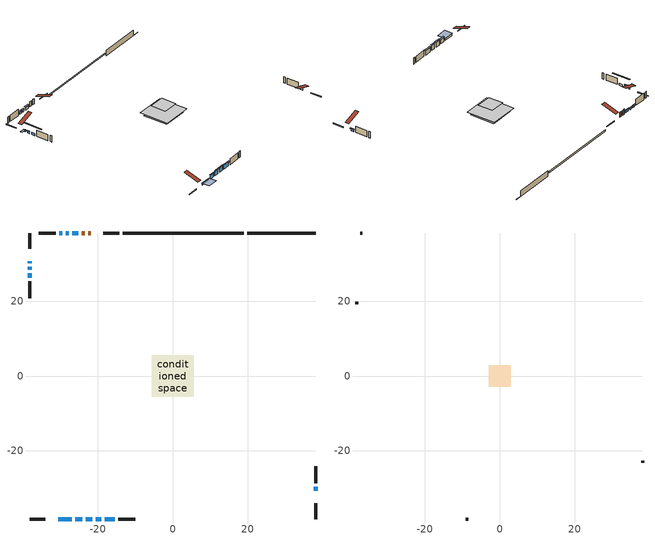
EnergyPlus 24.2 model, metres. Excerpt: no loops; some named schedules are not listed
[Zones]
conditioned space
 floor adiabatic (Floor2 construction): -4.76,-4.76 -4.76,4.76 4.76,4.76 4.76,-4.76 z1.07
 floor adiabatic (AdiabaticFloorConstruction): -5.59,-5.59 -5.59,5.59 5.59,5.59 5.59,-5.59 z1.07
 floor foundation (Slab1 construction): -2.79,-2.79 -2.79,2.79 2.79,2.79 2.79,-2.79 z-1.19
 floor foundation (Slab2 construction): -4.76,-4.76 -4.76,4.76 4.76,4.76 4.76,-4.76 z-0.15
 wall outside (RimJoist1 construction): -14.31,38.14 -18.5,38.14 / -38.14,-38.14 -33.95,-38.14 / -38.14,38.14 -38.14,33.95 / 38.14,-38.14 38.14,-33.95 z1.07:1.37
 wall outside (AdiabaticWallConstruction 1): -21.86,38.14 -22.53,38.14 / -23.46,38.14 -24.32,38.14 z1.07:3.1
 wall outside (AdiabaticWallConstruction): -38.14,30.6 -38.14,30.08 / -30.59,-38.14 -26.89,-38.14 / -38.14,27.44 -38.14,26.17 / -27.75,38.14 -28.51,38.14 z1.07:1.83; -38.14,29.16 -38.14,28.37 / -29.44,38.14 -30.23,38.14 z1.07:1.86; 38.14,-30.59 38.14,-29.58 z1.07:1.96; -25.24,38.14 -26.82,38.14 z1.07:2.04; -25.96,-38.14 -24.15,-38.14 z1.07:2.7; -23.23,-38.14 -21.45,-38.14 / -20.52,-38.14 -19.07,-38.14 z1.07:3.03; -18.14,-38.14 -15.42,-38.14 z1.07:2.72
 wall outside (Wall1 construction): -31.16,38.14 -35.7,38.14 / -14.49,-38.14 -9.95,-38.14 / -38.14,25.24 -38.14,20.7 / 38.14,-28.65 38.14,-24.11 z1.07:3.51
 wall foundation (FoundationWall1 construction): 19.85,38.14,-1.19 19.85,38.14,1.07 35.58,38.14,1.07 35.58,38.14,-1.09 38.14,38.14,-1.09 38.14,38.14,-1.19
 wall foundation (FoundationWall2 construction): 18.93,38.14 -13.38,38.14 z-0.15:0.31
 window (WindowConstruction 9): -38.14,30.59 -38.14,30.09 z1.07:1.83
 window (WindowConstruction 8): -38.14,29.16 -38.14,28.37 z1.07:1.86
 window (WindowConstruction 10): -30.59,-38.14 -26.89,-38.14 z1.07:1.83
 window (WindowConstruction 11): -38.14,27.44 -38.14,26.17 z1.07:1.83
 window (WindowConstruction): 38.14,-30.59 38.14,-29.58 z1.07:1.96
 window (WindowConstruction 1): -25.25,38.14 -26.82,38.14 z1.07:2.04
 window (WindowConstruction 2): -27.75,38.14 -28.51,38.14 z1.07:1.83
 window (WindowConstruction 3): -29.44,38.14 -30.23,38.14 z1.07:1.86
 window (WindowConstruction 4): -25.96,-38.14 -24.15,-38.14 z1.07:2.69
 window (WindowConstruction 5): -23.22,-38.14 -21.45,-38.14 z1.07:3.03
 window (WindowConstruction 6): -20.52,-38.14 -19.07,-38.14 z1.07:3.03
 window (WindowConstruction 7): -18.14,-38.14 -15.42,-38.14 z1.07:2.72
 door (Door): -21.86,38.14 -22.53,38.14 z1.07:3.1
 door (Door 1): -23.46,38.14 -24.32,38.14 z1.07:3.1
 ceiling adiabatic (AdiabaticFloorConstruction): 5.59,-5.59 5.59,5.59 -5.59,5.59 -5.59,-5.59 z1.07
attic - vented
 floor to conditioned space (Floor1 construction Reversed): -2.92,-2.92 -2.92,2.92 2.92,2.92 2.92,-2.92 z3.51
 wall outside (Wall2 construction): -36.63,38.14 -37.21,38.14 / -9.02,-38.14 -8.44,-38.14 / -38.14,19.77 -38.14,19.18 / 38.14,-23.18 38.14,-22.59 z1.07:3.51
 roof outside (Roof1 construction): -20.93,38.14,3.51 -20.93,32.45,5.41 -19.43,32.45,5.41 -19.43,38.14,3.51; -31.52,-38.14,3.51 -31.52,-32.45,5.41 -33.02,-32.45,5.41 -33.02,-38.14,3.51; -38.14,31.52,3.51 -32.45,31.52,5.41 -32.45,33.02,5.41 -38.14,33.02,3.51; 38.14,-31.52,3.51 32.45,-31.52,5.41 32.45,-33.02,5.41 38.14,-33.02,3.51
shading: -38.14,29.94 -38.14,30.74 -40.12,30.74 -40.12,29.94 z1.98; -38.14,28.17 -38.14,29.36 -38.55,29.36 -38.55,28.17 z2.06; -26.74,-38.14 -30.74,-38.14 -30.74,-41.19 -26.74,-41.19 z1.98; -38.14,23.23 -38.14,30.38 -38.55,30.38 -38.55,23.23 z4.77; 38.14,-29.38 38.14,-30.79 38.55,-30.79 38.55,-29.38 z2.16; -27.02,38.14 -25.04,38.14 -25.04,38.55 -27.02,38.55 z2.24; -28.71,38.14 -27.55,38.14 -27.55,38.55 -28.71,38.55 z2.03; -30.43,38.14 -29.24,38.14 -29.24,38.55 -30.43,38.55 z2.06; -23.95,-38.14 -26.16,-38.14 -26.16,-38.55 -23.95,-38.55 z2.9; -21.25,-38.14 -23.43,-38.14 -23.43,-38.55 -21.25,-38.55 z3.23; -18.87,-38.14 -20.72,-38.14 -20.72,-38.55 -18.87,-38.55 z3.23; -15.22,-38.14 -18.34,-38.14 -18.34,-38.55 -15.22,-38.55 z2.92
[Building]
Building 1: Terrain=Suburbs
[Site:Location]
Erieau AUT_ON: Latitude {deg}=42.25; Longitude {deg}=-81.9; Time Zone {hr}=-5; Elevation {m}=178; Keep Site Location Information=Yes
[Site:GroundTemperature:Shallow]
5.2292, 3.30147, 3.1471, 4.0619, 7.73432, 11.3896, 14.5586, 16.5661, 16.7366, 15.1039, 12.0157, 8.47254
[Site:WaterMainsTemperature]
Calculation Method=Schedule; Temperature Schedule=mains temperature schedule
[Material] Roughness=Rough; Thermal Absorptance=0.9
Name | Thickness {m} | Conductivity {W/m-K} | Density {kg/m3} | Specific Heat {J/kg-K} | Solar Absorptance | Visible Absorptance
asphalt or fiberglass shingles | 0.00635 | 0.162714 | 1121.4 | 1465.45 | 0.4 | 0.4
ceiling loosefill ins | 0.254 | 0.0480833 | 16.02 | 1046.75 | 0.7 | 0.7
ceiling stud and cavity | 0.1397 | 0.205005 | 65.682 | 1177.47 | 0.7 | 0.7
concrete 4.0 in. | 0.1016 | 1.803125 | 2242.8 | 837.4 | 0.7 | 0.7
concrete 8.0 in. | 0.2032 | 1.803125 | 2242.8 | 837.4 | 0.7 | 0.7
door material | 0.04445 | 0.053851 | 512.64 | 1214.23 | 0.7 | 0.7
exterior vertical ins | 0.00216305 | 0.029427 | 32.04 | 1214.23 | 0.7 | 0.7
exterior vertical ins 1 | 0.105549 | 0.029427 | 32.04 | 1214.23 | 0.7 | 0.7
floor covering | 0.0127 | 9.015625 | 54.468 | 1339.84 | 0.6 | 0.6
floor covering 1 | 0.0127 | 0.0433444 | 54.468 | 1339.84 | 0.6 | 0.6
floor rigid ins; wall rigid ins | 0.512978 | 0.029427 | 32.04 | 1214.23 | 0.7 | 0.7
floor stud and cavity | 0.0889 | 0.340671 | 50.32683 | 1063.81 | 0.7 | 0.7
floor stud and cavity 1 | 0.1397 | 1.75129 | 37.0049 | 1207.88 | 0.7 | 0.7
furniture material conditioned space 1 | 0.1524 | 0.115458 | 640.8 | 1214.23 | 0.6 | 0.6
gypsum board | 0.0127 | 0.160291 | 801 | 837.4 | 0.6 | 0.6
gypsum board 1 | 0.0127 | 0.160291 | 801 | 837.4 | 0.7 | 0.7
osb sheathing 0.5 in. | 0.0127 | 0.115458 | 512.64 | 1214.23 | 0.7 | 0.7
osb sheathing 0.75 in. | 0.01905 | 0.115458 | 512.64 | 1214.23 | 0.7 | 0.7
rim joist stud and cavity | 0.0508 | 0.194335 | 50.32683 | 1063.81 | 0.6 | 0.6
slab rigid ins | 0.00025908 | 0.029427 | 32.04 | 1214.23 | 0.7 | 0.7
wall stud and cavity | 0.1397 | 0.0942262 | 139.0536 | 1170.24 | 0.7 | 0.7
wall stud and cavity 1 | 0.0889 | 6.1454 | 50.32683 | 1063.81 | 0.6 | 0.6
wall stud and cavity 2 | 0.0889 | 0.380278 | 52.3479 | 1209.89 | 0.7 | 0.7
wall stud and cavity 3 | 0.0889 | 0.391764 | 83.0341 | 1211.67 | 0.7 | 0.7
wood siding | 0.0254 | 0.102417 | 544.68 | 1172.36 | 0.4 | 0.4
wood siding 1 | 0.00254 | 0.102417 | 544.68 | 1172.36 | 0.4 | 0.4
wood siding 2; wood siding 3; wood siding 4 | 0.0254 | 0.102417 | 544.68 | 1172.36 | 0.7 | 0.7
[WindowMaterial:SimpleGlazingSystem]
Name | U-Factor {W/m2-K} | Solar Heat Gain Coefficient
WindowMaterial | 2.94631 | 0.64
WindowMaterial 1 | 3.68559 | 0.69
WindowMaterial 10 | 6.65348 | 0.77
WindowMaterial 2 | 2.97187 | 0.61
WindowMaterial 3 | 2.96789 | 0.62
WindowMaterial 4 | 2.89181 | 0.69
WindowMaterial 5 | 2.98152 | 0.59
WindowMaterial 6 | 2.99287 | 0.57
WindowMaterial 7 | 2.87931 | 0.7
WindowMaterial 8 | 3.00253 | 0.58
WindowMaterial 9 | 2.93609 | 0.65
[Construction]
AdiabaticFloorConstruction: floor stud and cavity 1, floor rigid ins, osb sheathing 0.75 in., floor covering 1
AdiabaticWallConstruction: wood siding 3, wall rigid ins, wall stud and cavity 2, gypsum board
AdiabaticWallConstruction 1: wood siding 4, wall rigid ins, wall stud and cavity 2, gypsum board
Door; Door 1: door material
Floor1 construction Reversed: gypsum board, ceiling stud and cavity, ceiling loosefill ins
Floor2 construction: floor stud and cavity, floor covering
FoundationWall1 construction: concrete 8.0 in.
FoundationWall2 construction: concrete 8.0 in., gypsum board 1
furniture construction conditioned space 1: furniture material conditioned space 1
PartitionWallConstruction: gypsum board, wall stud and cavity 3, gypsum board
RimJoist1 construction: wood siding 2, rim joist stud and cavity
Roof1 construction: asphalt or fiberglass shingles
Slab1 construction: slab rigid ins, concrete 4.0 in.
Slab2 construction: concrete 4.0 in.
Wall1 construction: wood siding, osb sheathing 0.5 in., wall stud and cavity, gypsum board
Wall2 construction: wood siding 1, wall stud and cavity 1
WindowConstruction: WindowMaterial
WindowConstruction 1: WindowMaterial 1
WindowConstruction 10: WindowMaterial 9
WindowConstruction 11: WindowMaterial 10
WindowConstruction 2: WindowMaterial 2
WindowConstruction 3; WindowConstruction 8: WindowMaterial 3
WindowConstruction 4: WindowMaterial 4
WindowConstruction 5: WindowMaterial 5
WindowConstruction 6: WindowMaterial 6
WindowConstruction 7: WindowMaterial 7
WindowConstruction 9: WindowMaterial 8
[Zone] Multiplier=1; Part of Total Floor Area=Yes
Name | Volume {m3}
attic - vented | 10.5088
conditioned space | 212.7
[Space]
Name | Zone | Volume {m3}
attic - vented 1 | attic - vented | 10.5088
conditioned space 1 | conditioned space | 212.7
[ZoneInfiltration:EffectiveLeakageArea]
infil attic - vented 1: Zone or Space=attic - vented 1; Schedule=Always On Discrete; Effective Air Leakage Area {cm2}=1638.24; Stack Coefficient=0.000301458; Wind Coefficient=1.1731e-05
[ZoneMixing]
whole house fan mix: Zone or Space=attic - vented; Schedule=Always On Continuous; Design Flow Rate Calculation Method=Flow/Zone; Design Flow Rate {m3/s}=0; Source Zone or Space=conditioned space
[SurfaceProperty:ExposedFoundationPerimeter] Exposed Perimeter Calculation Method=TotalExposedPerimeter
Name | Total Exposed Perimeter {m}
Slab1 | 18.288
Slab2 | 32.309
[InternalMass] Zone or ZoneList=conditioned space; Space or SpaceList=conditioned space 1
Name | Construction | Surface Area {m2}
furniture mass conditioned space 1 | furniture construction conditioned space 1 | 134.972
partition wall mass | PartitionWallConstruction | 246.73
[Lights]
interior lighting: Zone or ZoneList or Space or SpaceList=conditioned space 1; Schedule=interior lighting schedule; Design Level Calculation Method=LightingLevel; Lighting Level {W}=343.2; Return Air Fraction=0; Fraction Radiant=0.6; Fraction Visible=0.2; Fraction Replaceable=1
[People]
occupants: Zone or ZoneList or Space or SpaceList=conditioned space 1; Number of People Schedule=occupants schedule; Number of People Calculation Method=People; Number of People=3; Fraction Radiant=0.314171; Sensible Heat Fraction=0.56303; Activity Level Schedule=occupants activity schedule; Carbon Dioxide Generation Rate {m3/s-W}=0; Enable ASHRAE 55 Comfort Warnings=No; Mean Radiant Temperature Calculation Type=EnclosureAveraged
[ElectricEquipment] Zone or ZoneList or Space or SpaceList=conditioned space 1; Design Level Calculation Method=EquipmentLevel
Name | Schedule | Design Level {W} | Fraction Latent | Fraction Radiant | Fraction Lost
clothes dryer | clothes dryer schedule | 140.772 | 0.015 | 0.081 | 0.85
clothes washer | clothes washer schedule | 32.1985 | 0.03 | 0.162 | 0.7
cooking range | cooking range schedule | 215.147 | 0.08 | 0.432 | 0.2
dishwasher | dishwasher schedule | 66.8632 | 0.3 | 0.18 | 0.4
fridge | fridge schedule | 72.9452 | 0 | 0.6 | 0
mech vent house fan | mech vent house fan schedule | 0 | 0 | 0 | 1
mech vent house fan cfis | mech vent house fan cfis schedule | 0 | 0 | 0 | 0
misc plug loads | misc plug loads schedule | 494.7 | 0.045 | 0.513 | 0.1
whole house fan | Always On Discrete | 0 | 0 | 0 | 1
[OtherEquipment] Zone or ZoneList or Space or SpaceList=conditioned space 1; Design Level Calculation Method=EquipmentLevel
Name | Fuel Type | Schedule | Design Level {W} | Fraction Latent | Fraction Radiant | Fraction Lost
clothes dryer 1 | Electricity | clothes dryer schedule | 0 | 0.015 | 0.081 | 0.85
cooking range 1 | Electricity | cooking range schedule | 0 | 0.08 | 0.432 | 0.2
general water use latent | None | general water use schedule | 62.594 | 1 | 0 | 0
general water use sensible | None | general water use schedule | -61.6891 | 0 | 0.6 | 0
mech vent house fan latent load | None | Always On Discrete | 0 | 1 | 0 | 0
mech vent house fan sensible load | None | Always On Discrete | 0 | 0 | 0 | 0
water heater energy adjustment1 | Electricity | Always On Discrete | 0.01 | 0 | 0 | 1
[ZoneInfiltration:DesignFlowRate] Zone or ZoneList or Space or SpaceList=conditioned space 1; Schedule=Always On Discrete; Design Flow Rate Calculation Method=Flow/Zone; Design Flow Rate {m3/s}=0
infil flow; natural vent flow; whole house fan flow
[Foundation:Kiva] Initial Indoor Air Temperature {C}=18; Wall Depth Below Slab {m}=0.2032; Custom Block Z Position 1 {m}=0
Name | Wall Height Above Grade {m} | Custom Block Material Name 1 | Custom Block Depth 1 {m} | Custom Block X Position 1 {m}
Foundation Kiva 1 | 1.07 | exterior vertical ins | 2.26 | 0.2032
Foundation Kiva 2 | 0.310012 | exterior vertical ins 1 | 0.460004 | 0.2159
[Foundation:Kiva:Settings]
Soil Conductivity {W/m-K}=0.849921; Soil Density {kg/m3}=1842.3; Soil Specific Heat {J/kg-K}=418.7; Ground Solar Absorptivity=0.9; Ground Thermal Absorptivity=0.9; Ground Surface Roughness {m}=0.03; Far-Field Width {m}=40; Deep-Ground Boundary Condition=ZeroFlux; Deep-Ground Depth {m}=40; Minimum Cell Dimension {m}=0.2; Maximum Cell Growth Coefficient=3; Simulation Timestep=Timestep
[Exterior:Lights]
exterior lighting: Schedule=exterior lighting schedule; Design Level {W}=75.6
[Schedule:Constant]
Name | Hourly Value
Always On Continuous; mech vent house fan schedule; mech vent house fan cfis schedule; Always On Discrete | 1
occupants activity schedule | 117.228
fridge schedule | 0
[Schedule:Week:Daily]
interior lighting schedule Week Rule - Jan1-Jan27: interior lighting schedule day, interior lighting schedule day, interior lighting schedule day, interior lighting schedule day, interior lighting schedule day, interior lighting schedule day, interior lighting schedule day, interior lighting schedule default day, interior lighting schedule default day, interior lighting schedule default day, interior lighting schedule default day, interior lighting schedule default day
interior lighting schedule Week Rule - Jan28-Feb3: interior lighting schedule day, interior lighting schedule day, interior lighting schedule day, interior lighting schedule day, interior lighting schedule day 1, interior lighting schedule day 1, interior lighting schedule day 1, interior lighting schedule default day, interior lighting schedule default day, interior lighting schedule default day, interior lighting schedule default day, interior lighting schedule default day
interior lighting schedule Week Rule - Feb4-Feb24: interior lighting schedule day 1, interior lighting schedule day 1, interior lighting schedule day 1, interior lighting schedule day 1, interior lighting schedule day 1, interior lighting schedule day 1, interior lighting schedule day 1, interior lighting schedule default day, interior lighting schedule default day, interior lighting schedule default day, interior lighting schedule default day, interior lighting schedule default day
interior lighting schedule Week Rule - Feb25-Mar3: interior lighting schedule day 1, interior lighting schedule day 1, interior lighting schedule day 1, interior lighting schedule day 1, interior lighting schedule day 2, interior lighting schedule day 2, interior lighting schedule day 2, interior lighting schedule default day, interior lighting schedule default day, interior lighting schedule default day, interior lighting schedule default day, interior lighting schedule default day
interior lighting schedule Week Rule - Mar4-Mar31: interior lighting schedule day 2, interior lighting schedule day 2, interior lighting schedule day 2, interior lighting schedule day 2, interior lighting schedule day 2, interior lighting schedule day 2, interior lighting schedule day 2, interior lighting schedule default day, interior lighting schedule default day, interior lighting schedule default day, interior lighting schedule default day, interior lighting schedule default day
interior lighting schedule Week Rule - Apr1-Apr28: interior lighting schedule day 3, interior lighting schedule day 3, interior lighting schedule day 3, interior lighting schedule day 3, interior lighting schedule day 3, interior lighting schedule day 3, interior lighting schedule day 3, interior lighting schedule default day, interior lighting schedule default day, interior lighting schedule default day, interior lighting schedule default day, interior lighting schedule default day
interior lighting schedule Week Rule - Apr29-May5: interior lighting schedule day 3, interior lighting schedule day 3, interior lighting schedule day 4, interior lighting schedule day 4, interior lighting schedule day 4, interior lighting schedule day 4, interior lighting schedule day 4, interior lighting schedule default day, interior lighting schedule default day, interior lighting schedule default day, interior lighting schedule default day, interior lighting schedule default day
interior lighting schedule Week Rule - May6-May26: interior lighting schedule day 4, interior lighting schedule day 4, interior lighting schedule day 4, interior lighting schedule day 4, interior lighting schedule day 4, interior lighting schedule day 4, interior lighting schedule day 4, interior lighting schedule default day, interior lighting schedule default day, interior lighting schedule default day, interior lighting schedule default day, interior lighting schedule default day
interior lighting schedule Week Rule - May27-Jun2: interior lighting schedule day 4, interior lighting schedule day 4, interior lighting schedule day 4, interior lighting schedule day 4, interior lighting schedule day 4, interior lighting schedule day 5, interior lighting schedule day 5, interior lighting schedule default day, interior lighting schedule default day, interior lighting schedule default day, interior lighting schedule default day, interior lighting schedule default day
interior lighting schedule Week Rule - Jun3-Jun30: interior lighting schedule day 5, interior lighting schedule day 5, interior lighting schedule day 5, interior lighting schedule day 5, interior lighting schedule day 5, interior lighting schedule day 5, interior lighting schedule day 5, interior lighting schedule default day, interior lighting schedule default day, interior lighting schedule default day, interior lighting schedule default day, interior lighting schedule default day
interior lighting schedule Week Rule - Jul1-Jul28: interior lighting schedule day 6, interior lighting schedule day 6, interior lighting schedule day 6, interior lighting schedule day 6, interior lighting schedule day 6, interior lighting schedule day 6, interior lighting schedule day 6, interior lighting schedule default day, interior lighting schedule default day, interior lighting schedule default day, interior lighting schedule default day, interior lighting schedule default day
interior lighting schedule Week Rule - Jul29-Aug4: interior lighting schedule day 6, interior lighting schedule day 6, interior lighting schedule day 6, interior lighting schedule day 7, interior lighting schedule day 7, interior lighting schedule day 7, interior lighting schedule day 7, interior lighting schedule default day, interior lighting schedule default day, interior lighting schedule default day, interior lighting schedule default day, interior lighting schedule default day
interior lighting schedule Week Rule - Aug5-Aug25: interior lighting schedule day 7, interior lighting schedule day 7, interior lighting schedule day 7, interior lighting schedule day 7, interior lighting schedule day 7, interior lighting schedule day 7, interior lighting schedule day 7, interior lighting schedule default day, interior lighting schedule default day, interior lighting schedule default day, interior lighting schedule default day, interior lighting schedule default day
interior lighting schedule Week Rule - Aug26-Sep1: interior lighting schedule day 7, interior lighting schedule day 7, interior lighting schedule day 7, interior lighting schedule day 7, interior lighting schedule day 7, interior lighting schedule day 7, interior lighting schedule day 8, interior lighting schedule default day, interior lighting schedule default day, interior lighting schedule default day, interior lighting schedule default day, interior lighting schedule default day
interior lighting schedule Week Rule - Sep2-Sep29: interior lighting schedule day 8, interior lighting schedule day 8, interior lighting schedule day 8, interior lighting schedule day 8, interior lighting schedule day 8, interior lighting schedule day 8, interior lighting schedule day 8, interior lighting schedule default day, interior lighting schedule default day, interior lighting schedule default day, interior lighting schedule default day, interior lighting schedule default day
interior lighting schedule Week Rule - Sep30-Oct6: interior lighting schedule day 8, interior lighting schedule day 9, interior lighting schedule day 9, interior lighting schedule day 9, interior lighting schedule day 9, interior lighting schedule day 9, interior lighting schedule day 9, interior lighting schedule default day, interior lighting schedule default day, interior lighting schedule default day, interior lighting schedule default day, interior lighting schedule default day
interior lighting schedule Week Rule - Oct7-Oct27: interior lighting schedule day 9, interior lighting schedule day 9, interior lighting schedule day 9, interior lighting schedule day 9, interior lighting schedule day 9, interior lighting schedule day 9, interior lighting schedule day 9, interior lighting schedule default day, interior lighting schedule default day, interior lighting schedule default day, interior lighting schedule default day, interior lighting schedule default day
interior lighting schedule Week Rule - Oct28-Nov3: interior lighting schedule day 9, interior lighting schedule day 9, interior lighting schedule day 9, interior lighting schedule day 9, interior lighting schedule day 10, interior lighting schedule day 10, interior lighting schedule day 10, interior lighting schedule default day, interior lighting schedule default day, interior lighting schedule default day, interior lighting schedule default day, interior lighting schedule default day
interior lighting schedule Week Rule - Nov4-Nov24: interior lighting schedule day 10, interior lighting schedule day 10, interior lighting schedule day 10, interior lighting schedule day 10, interior lighting schedule day 10, interior lighting schedule day 10, interior lighting schedule day 10, interior lighting schedule default day, interior lighting schedule default day, interior lighting schedule default day, interior lighting schedule default day, interior lighting schedule default day
interior lighting schedule Week Rule - Nov25-Dec1: interior lighting schedule day 10, interior lighting schedule day 10, interior lighting schedule day 10, interior lighting schedule day 10, interior lighting schedule day 10, interior lighting schedule day 10, interior lighting schedule day 11, interior lighting schedule default day, interior lighting schedule default day, interior lighting schedule default day, interior lighting schedule default day, interior lighting schedule default day
interior lighting schedule Week Rule - Dec2-Dec31: interior lighting schedule day 11, interior lighting schedule day 11, interior lighting schedule day 11, interior lighting schedule day 11, interior lighting schedule day 11, interior lighting schedule day 11, interior lighting schedule day 11, interior lighting schedule default day, interior lighting schedule default day, interior lighting schedule default day, interior lighting schedule default day, interior lighting schedule default day
occupants schedule Week Rule - Jan1-Dec31: occupants schedule day, occupants schedule day, occupants schedule day, occupants schedule day, occupants schedule day, occupants schedule day, occupants schedule day, occupants schedule default day, occupants schedule default day, occupants schedule default day, occupants schedule default day, occupants schedule default day
clothes dryer schedule Week Rule - Jan1-Dec31: clothes dryer schedule day, clothes dryer schedule day, clothes dryer schedule day, clothes dryer schedule day, clothes dryer schedule day, clothes dryer schedule day, clothes dryer schedule day, clothes dryer schedule default day, clothes dryer schedule default day, clothes dryer schedule default day, clothes dryer schedule default day, clothes dryer schedule default day
clothes washer schedule Week Rule - Jan1-Dec31: clothes washer schedule day, clothes washer schedule day, clothes washer schedule day, clothes washer schedule day, clothes washer schedule day, clothes washer schedule day, clothes washer schedule day, clothes washer schedule default day, clothes washer schedule default day, clothes washer schedule default day, clothes washer schedule default day, clothes washer schedule default day
cooking range schedule Week Rule - Jan1-Dec31: cooking range schedule day, cooking range schedule day, cooking range schedule day, cooking range schedule day, cooking range schedule day, cooking range schedule day, cooking range schedule day, cooking range schedule default day, cooking range schedule default day, cooking range schedule default day, cooking range schedule default day, cooking range schedule default day
dishwasher schedule Week Rule - Jan1-Dec31: dishwasher schedule day, dishwasher schedule day, dishwasher schedule day, dishwasher schedule day, dishwasher schedule day, dishwasher schedule day, dishwasher schedule day, dishwasher schedule default day, dishwasher schedule default day, dishwasher schedule default day, dishwasher schedule default day, dishwasher schedule default day
misc plug loads schedule Week Rule - Jan1-Dec31: misc plug loads schedule day, misc plug loads schedule day, misc plug loads schedule day, misc plug loads schedule day, misc plug loads schedule day, misc plug loads schedule day, misc plug loads schedule day, misc plug loads schedule default day, misc plug loads schedule default day, misc plug loads schedule default day, misc plug loads schedule default day, misc plug loads schedule default day
general water use schedule Week Rule - Jan1-Dec31: general water use schedule day, general water use schedule day, general water use schedule day, general water use schedule day, general water use schedule day, general water use schedule day, general water use schedule day, general water use schedule default day, general water use schedule default day, general water use schedule default day, general water use schedule default day, general water use schedule default day
exterior lighting schedule Week Rule - Jan1-Jan27: exterior lighting schedule day, exterior lighting schedule day, exterior lighting schedule day, exterior lighting schedule day, exterior lighting schedule day, exterior lighting schedule day, exterior lighting schedule day, exterior lighting schedule default day, exterior lighting schedule default day, exterior lighting schedule default day, exterior lighting schedule default day, exterior lighting schedule default day
exterior lighting schedule Week Rule - Jan28-Feb3: exterior lighting schedule day, exterior lighting schedule day, exterior lighting schedule day, exterior lighting schedule day, exterior lighting schedule day 1, exterior lighting schedule day 1, exterior lighting schedule day 1, exterior lighting schedule default day, exterior lighting schedule default day, exterior lighting schedule default day, exterior lighting schedule default day, exterior lighting schedule default day
exterior lighting schedule Week Rule - Feb4-Feb24: exterior lighting schedule day 1, exterior lighting schedule day 1, exterior lighting schedule day 1, exterior lighting schedule day 1, exterior lighting schedule day 1, exterior lighting schedule day 1, exterior lighting schedule day 1, exterior lighting schedule default day, exterior lighting schedule default day, exterior lighting schedule default day, exterior lighting schedule default day, exterior lighting schedule default day
exterior lighting schedule Week Rule - Feb25-Mar3: exterior lighting schedule day 1, exterior lighting schedule day 1, exterior lighting schedule day 1, exterior lighting schedule day 1, exterior lighting schedule day 2, exterior lighting schedule day 2, exterior lighting schedule day 2, exterior lighting schedule default day, exterior lighting schedule default day, exterior lighting schedule default day, exterior lighting schedule default day, exterior lighting schedule default day
exterior lighting schedule Week Rule - Mar4-Mar31: exterior lighting schedule day 2, exterior lighting schedule day 2, exterior lighting schedule day 2, exterior lighting schedule day 2, exterior lighting schedule day 2, exterior lighting schedule day 2, exterior lighting schedule day 2, exterior lighting schedule default day, exterior lighting schedule default day, exterior lighting schedule default day, exterior lighting schedule default day, exterior lighting schedule default day
exterior lighting schedule Week Rule - Apr1-Apr28: exterior lighting schedule day 3, exterior lighting schedule day 3, exterior lighting schedule day 3, exterior lighting schedule day 3, exterior lighting schedule day 3, exterior lighting schedule day 3, exterior lighting schedule day 3, exterior lighting schedule default day, exterior lighting schedule default day, exterior lighting schedule default day, exterior lighting schedule default day, exterior lighting schedule default day
exterior lighting schedule Week Rule - Apr29-May5: exterior lighting schedule day 3, exterior lighting schedule day 3, exterior lighting schedule day 4, exterior lighting schedule day 4, exterior lighting schedule day 4, exterior lighting schedule day 4, exterior lighting schedule day 4, exterior lighting schedule default day, exterior lighting schedule default day, exterior lighting schedule default day, exterior lighting schedule default day, exterior lighting schedule default day
exterior lighting schedule Week Rule - May6-May26: exterior lighting schedule day 4, exterior lighting schedule day 4, exterior lighting schedule day 4, exterior lighting schedule day 4, exterior lighting schedule day 4, exterior lighting schedule day 4, exterior lighting schedule day 4, exterior lighting schedule default day, exterior lighting schedule default day, exterior lighting schedule default day, exterior lighting schedule default day, exterior lighting schedule default day
exterior lighting schedule Week Rule - May27-Jun2: exterior lighting schedule day 4, exterior lighting schedule day 4, exterior lighting schedule day 4, exterior lighting schedule day 4, exterior lighting schedule day 4, exterior lighting schedule day 5, exterior lighting schedule day 5, exterior lighting schedule default day, exterior lighting schedule default day, exterior lighting schedule default day, exterior lighting schedule default day, exterior lighting schedule default day
exterior lighting schedule Week Rule - Jun3-Jun30: exterior lighting schedule day 5, exterior lighting schedule day 5, exterior lighting schedule day 5, exterior lighting schedule day 5, exterior lighting schedule day 5, exterior lighting schedule day 5, exterior lighting schedule day 5, exterior lighting schedule default day, exterior lighting schedule default day, exterior lighting schedule default day, exterior lighting schedule default day, exterior lighting schedule default day
exterior lighting schedule Week Rule - Jul1-Jul28: exterior lighting schedule day 6, exterior lighting schedule day 6, exterior lighting schedule day 6, exterior lighting schedule day 6, exterior lighting schedule day 6, exterior lighting schedule day 6, exterior lighting schedule day 6, exterior lighting schedule default day, exterior lighting schedule default day, exterior lighting schedule default day, exterior lighting schedule default day, exterior lighting schedule default day
exterior lighting schedule Week Rule - Jul29-Aug4: exterior lighting schedule day 6, exterior lighting schedule day 6, exterior lighting schedule day 6, exterior lighting schedule day 7, exterior lighting schedule day 7, exterior lighting schedule day 7, exterior lighting schedule day 7, exterior lighting schedule default day, exterior lighting schedule default day, exterior lighting schedule default day, exterior lighting schedule default day, exterior lighting schedule default day
exterior lighting schedule Week Rule - Aug5-Aug25: exterior lighting schedule day 7, exterior lighting schedule day 7, exterior lighting schedule day 7, exterior lighting schedule day 7, exterior lighting schedule day 7, exterior lighting schedule day 7, exterior lighting schedule day 7, exterior lighting schedule default day, exterior lighting schedule default day, exterior lighting schedule default day, exterior lighting schedule default day, exterior lighting schedule default day
exterior lighting schedule Week Rule - Aug26-Sep1: exterior lighting schedule day 7, exterior lighting schedule day 7, exterior lighting schedule day 7, exterior lighting schedule day 7, exterior lighting schedule day 7, exterior lighting schedule day 7, exterior lighting schedule day 8, exterior lighting schedule default day, exterior lighting schedule default day, exterior lighting schedule default day, exterior lighting schedule default day, exterior lighting schedule default day
exterior lighting schedule Week Rule - Sep2-Sep29: exterior lighting schedule day 8, exterior lighting schedule day 8, exterior lighting schedule day 8, exterior lighting schedule day 8, exterior lighting schedule day 8, exterior lighting schedule day 8, exterior lighting schedule day 8, exterior lighting schedule default day, exterior lighting schedule default day, exterior lighting schedule default day, exterior lighting schedule default day, exterior lighting schedule default day
exterior lighting schedule Week Rule - Sep30-Oct6: exterior lighting schedule day 8, exterior lighting schedule day 9, exterior lighting schedule day 9, exterior lighting schedule day 9, exterior lighting schedule day 9, exterior lighting schedule day 9, exterior lighting schedule day 9, exterior lighting schedule default day, exterior lighting schedule default day, exterior lighting schedule default day, exterior lighting schedule default day, exterior lighting schedule default day
exterior lighting schedule Week Rule - Oct7-Oct27: exterior lighting schedule day 9, exterior lighting schedule day 9, exterior lighting schedule day 9, exterior lighting schedule day 9, exterior lighting schedule day 9, exterior lighting schedule day 9, exterior lighting schedule day 9, exterior lighting schedule default day, exterior lighting schedule default day, exterior lighting schedule default day, exterior lighting schedule default day, exterior lighting schedule default day
exterior lighting schedule Week Rule - Oct28-Nov3: exterior lighting schedule day 9, exterior lighting schedule day 9, exterior lighting schedule day 9, exterior lighting schedule day 9, exterior lighting schedule day 10, exterior lighting schedule day 10, exterior lighting schedule day 10, exterior lighting schedule default day, exterior lighting schedule default day, exterior lighting schedule default day, exterior lighting schedule default day, exterior lighting schedule default day
exterior lighting schedule Week Rule - Nov4-Nov24: exterior lighting schedule day 10, exterior lighting schedule day 10, exterior lighting schedule day 10, exterior lighting schedule day 10, exterior lighting schedule day 10, exterior lighting schedule day 10, exterior lighting schedule day 10, exterior lighting schedule default day, exterior lighting schedule default day, exterior lighting schedule default day, exterior lighting schedule default day, exterior lighting schedule default day
exterior lighting schedule Week Rule - Nov25-Dec1: exterior lighting schedule day 10, exterior lighting schedule day 10, exterior lighting schedule day 10, exterior lighting schedule day 10, exterior lighting schedule day 10, exterior lighting schedule day 10, exterior lighting schedule day 11, exterior lighting schedule default day, exterior lighting schedule default day, exterior lighting schedule default day, exterior lighting schedule default day, exterior lighting schedule default day
[Schedule:Year]
interior lighting schedule: interior lighting schedule Week Rule - Jan1-Jan27, 1, 1, 1, 27, interior lighting schedule Week Rule - Jan28-Feb3, 1, 28, 2, 3, interior lighting schedule Week Rule - Feb4-Feb24, 2, 4, 2, 24, interior lighting schedule Week Rule - Feb25-Mar3, 2, 25, 3, 3, interior lighting schedule Week Rule - Mar4-Mar31, 3, 4, 3, 31, interior lighting schedule Week Rule - Apr1-Apr28, 4, 1, 4, 28, interior lighting schedule Week Rule - Apr29-May5, 4, 29, 5, 5, interior lighting schedule Week Rule - May6-May26, 5, 6, 5, 26, interior lighting schedule Week Rule - May27-Jun2, 5, 27, 6, 2, interior lighting schedule Week Rule - Jun3-Jun30, 6, 3, 6, 30, interior lighting schedule Week Rule - Jul1-Jul28, 7, 1, 7, 28, interior lighting schedule Week Rule - Jul29-Aug4, 7, 29, 8, 4, interior lighting schedule Week Rule - Aug5-Aug25, 8, 5, 8, 25, interior lighting schedule Week Rule - Aug26-Sep1, 8, 26, 9, 1, interior lighting schedule Week Rule - Sep2-Sep29, 9, 2, 9, 29, interior lighting schedule Week Rule - Sep30-Oct6, 9, 30, 10, 6, interior lighting schedule Week Rule - Oct7-Oct27, 10, 7, 10, 27, interior lighting schedule Week Rule - Oct28-Nov3, 10, 28, 11, 3, interior lighting schedule Week Rule - Nov4-Nov24, 11, 4, 11, 24, interior lighting schedule Week Rule - Nov25-Dec1, 11, 25, 12, 1, interior lighting schedule Week Rule - Dec2-Dec31, 12, 2, 12, 31
occupants schedule: occupants schedule Week Rule - Jan1-Dec31, 1, 1, 12, 31
clothes dryer schedule: clothes dryer schedule Week Rule - Jan1-Dec31, 1, 1, 12, 31
clothes washer schedule: clothes washer schedule Week Rule - Jan1-Dec31, 1, 1, 12, 31
cooking range schedule: cooking range schedule Week Rule - Jan1-Dec31, 1, 1, 12, 31
dishwasher schedule: dishwasher schedule Week Rule - Jan1-Dec31, 1, 1, 12, 31
misc plug loads schedule: misc plug loads schedule Week Rule - Jan1-Dec31, 1, 1, 12, 31
general water use schedule: general water use schedule Week Rule - Jan1-Dec31, 1, 1, 12, 31
exterior lighting schedule: exterior lighting schedule Week Rule - Jan1-Jan27, 1, 1, 1, 27, exterior lighting schedule Week Rule - Jan28-Feb3, 1, 28, 2, 3, exterior lighting schedule Week Rule - Feb4-Feb24, 2, 4, 2, 24, exterior lighting schedule Week Rule - Feb25-Mar3, 2, 25, 3, 3, exterior lighting schedule Week Rule - Mar4-Mar31, 3, 4, 3, 31, exterior lighting schedule Week Rule - Apr1-Apr28, 4, 1, 4, 28, exterior lighting schedule Week Rule - Apr29-May5, 4, 29, 5, 5, exterior lighting schedule Week Rule - May6-May26, 5, 6, 5, 26, exterior lighting schedule Week Rule - May27-Jun2, 5, 27, 6, 2, exterior lighting schedule Week Rule - Jun3-Jun30, 6, 3, 6, 30, exterior lighting schedule Week Rule - Jul1-Jul28, 7, 1, 7, 28, exterior lighting schedule Week Rule - Jul29-Aug4, 7, 29, 8, 4, exterior lighting schedule Week Rule - Aug5-Aug25, 8, 5, 8, 25, exterior lighting schedule Week Rule - Aug26-Sep1, 8, 26, 9, 1, exterior lighting schedule Week Rule - Sep2-Sep29, 9, 2, 9, 29, exterior lighting schedule Week Rule - Sep30-Oct6, 9, 30, 10, 6, exterior lighting schedule Week Rule - Oct7-Oct27, 10, 7, 10, 27, exterior lighting schedule Week Rule - Oct28-Nov3, 10, 28, 11, 3, exterior lighting schedule Week Rule - Nov4-Nov24, 11, 4, 11, 24, exterior lighting schedule Week Rule - Nov25-Dec1, 11, 25, 12, 1, exterior lighting schedule Week Rule - Dec2-Dec31, 12, 2, 12, 31
[Schedule:Compact]
mains temperature schedule: Through: 01/01, For: AllDays, Until: 24:00, 8.89333, Through: 01/02, For: AllDays, Until: 24:00, 8.82722, Through: 01/03, For: AllDays, Until: 24:00, 8.76167, Through: 01/04, For: AllDays, Until: 24:00, 8.69778, Through: 01/05, For: AllDays, Until: 24:00, 8.635, Through: 01/06, For: AllDays, Until: 24:00, 8.57333, Through: 01/07, For: AllDays, Until: 24:00, 8.51333, Through: 01/08, For: AllDays, Until: 24:00, 8.455, Through: 01/09, For: AllDays, Until: 24:00, 8.39778, Through: 01/10, For: AllDays, Until: 24:00, 8.34167, Through: 01/11, For: AllDays, Until: 24:00, 8.28722, Through: 01/12, For: AllDays, Until: 24:00, 8.23444, Through: 01/13, For: AllDays, Until: 24:00, 8.18278, Through: 01/14, For: AllDays, Until: 24:00, 8.13222, Through: 01/15, For: AllDays, Until: 24:00, 8.08389, Through: 01/16, For: AllDays, Until: 24:00, 8.03667, Through: 01/17, For: AllDays, Until: 24:00, 7.99111, Through: 01/18, For: AllDays, Until: 24:00, 7.94667, Through: 01/19, For: AllDays, Until: 24:00, 7.90389, Through: 01/20, For: AllDays, Until: 24:00, 7.86278, Through: 01/21, For: AllDays, Until: 24:00, 7.82333, Through: 01/22, For: AllDays, Until: 24:00, 7.78556, Through: 01/23, For: AllDays, Until: 24:00, 7.74889, Through: 01/24, For: AllDays, Until: 24:00, 7.71444, Through: 01/25, For: AllDays, Until: 24:00, 7.68111, Through: 01/26, For: AllDays, Until: 24:00, 7.64944, Through: 01/27, For: AllDays, Until: 24:00, 7.61944, Through: 01/28, For: AllDays, Until: 24:00, 7.59111, Through: 01/29, For: AllDays, Until: 24:00, 7.56444, Through: 01/30, For: AllDays, Until: 24:00, 7.53944, Through: 01/31, For: AllDays, Until: 24:00, 7.51611, Through: 02/01, For: AllDays, Until: 24:00, 7.49444, Through: 02/02, For: AllDays, Until: 24:00, 7.47389, Through: 02/03, For: AllDays, Until: 24:00, 7.45556, Through: 02/04, For: AllDays, Until: 24:00, 7.43889, Through: 02/05, For: AllDays, Until: 24:00, 7.42389, Through: 02/06, For: AllDays, Until: 24:00, 7.41056, Through: 02/07, For: AllDays, Until: 24:00, 7.39889, Through: 02/08, For: AllDays, Until: 24:00, 7.38833, Through: 02/09, For: AllDays, Until: 24:00, 7.38, Through: 02/10, For: AllDays, Until: 24:00, 7.37389, Through: 02/11, For: AllDays, Until: 24:00, 7.36889, Through: 02/12, For: AllDays, Until: 24:00, 7.36556, Through: 02/13, For: AllDays, Until: 24:00, 7.36389, Through: 02/14, For: AllDays, Until: 24:00, 7.36389, Through: 02/15, For: AllDays, Until: 24:00, 7.36611, Through: 02/16, For: AllDays, Until: 24:00, 7.36944, Through: 02/17, For: AllDays, Until: 24:00, 7.375, Through: 02/18, For: AllDays, Until: 24:00, 7.38167, Through: 02/19, For: AllDays, Until: 24:00, 7.39056, Through: 02/20, For: AllDays, Until: 24:00, 7.40056, Through: 02/21, For: AllDays, Until: 24:00, 7.41278, Through: 02/22, For: AllDays, Until: 24:00, 7.42667, Through: 02/23, For: AllDays, Until: 24:00, 7.44222, Through: 02/24, For: AllDays, Until: 24:00, 7.45889, Through: 02/25, For: AllDays, Until: 24:00, 7.47778, Through: 02/26, For: AllDays, Until: 24:00, 7.49833, Through: 02/27, For: AllDays, Until: 24:00, 7.52056, Through: 02/28, For: AllDays, Until: 24:00, 7.54444, Through: 03/01, For: AllDays, Until: 24:00, 7.56944, Through: 03/02, For: AllDays, Until: 24:00, 7.59667, Through: 03/03, For: AllDays, Until: 24:00, 7.62556, Through: 03/04, For: AllDays, Until: 24:00, 7.65556, Through: 03/05, For: AllDays, Until: 24:00, 7.68778, Through: 03/06, For: AllDays, Until: 24:00, 7.72111, Through: 03/07, For: AllDays, Until: 24:00, 7.75611, Through: 03/08, For: AllDays, Until: 24:00, 7.79278, Through: 03/09, For: AllDays, Until: 24:00, 7.83111, Through: 03/10, For: AllDays, Until: 24:00, 7.87111, Through: 03/11, For: AllDays, Until: 24:00, 7.91222, Through: 03/12, For: AllDays, Until: 24:00, 7.95556, Through: 03/13, For: AllDays, Until: 24:00, 8, Through: 03/14, For: AllDays, Until: 24:00, 8.04556, Through: 03/15, For: AllDays, Until: 24:00, 8.09333, Through: 03/16, For: AllDays, Until: 24:00, 8.14222, Through: 03/17, For: AllDays, Until: 24:00, 8.19278, Through: 03/18, For: AllDays, Until: 24:00, 8.24444, Through: 03/19, For: AllDays, Until: 24:00, 8.29778, Through: 03/20, For: AllDays, Until: 24:00, 8.35278, Through: 03/21, For: AllDays, Until: 24:00, 8.40889, Through: 03/22, For: AllDays, Until: 24:00, 8.46611, Through: 03/23, For: AllDays, Until: 24:00, 8.52556, Through: 03/24, For: AllDays, Until: 24:00, 8.58556, Through: 03/25, For: AllDays, Until: 24:00, 8.64722, Through: 03/26, For: AllDays, Until: 24:00, 8.71, Through: 03/27, For: AllDays, Until: 24:00, 8.77444, Through: 03/28, For: AllDays, Until: 24:00, 8.84, Through: 03/29, For: AllDays, Until: 24:00, 8.90667, Through: 03/30, For: AllDays, Until: 24:00, 8.975, Through: 03/31, For: AllDays, Until: 24:00, 9.04389, Through: 04/01, For: AllDays, Until: 24:00, 9.11444, Through: 04/02, For: AllDays, Until: 24:00, 9.18611, Through: 04/03, For: AllDays, Until: 24:00, 9.25889, Through: 04/04, For: AllDays, Until: 24:00, 9.33278, Through: 04/05, For: AllDays, Until: 24:00, 9.40833, Through: 04/06, For: AllDays, Until: 24:00, 9.48444, Through: 04/07, For: AllDays, Until: 24:00, 9.56167, Through: 04/08, For: AllDays, Until: 24:00, 9.64, Through: 04/09, For: AllDays, Until: 24:00, 9.71889, Through: 04/10, For: AllDays, Until: 24:00, 9.79944, Through: 04/11, For: AllDays, Until: 24:00, 9.88056, Through: 04/12, For: AllDays, Until: 24:00, 9.96333, Through: 04/13, For: AllDays, Until: 24:00, 10.0461, Through: 04/14, For: AllDays, Until: 24:00, 10.1306, Through: 04/15, For: AllDays, Until: 24:00, 10.2156, Through: 04/16, For: AllDays, Until: 24:00, 10.3011, Through: 04/17, For: AllDays, Until: 24:00, 10.3878, Through: 04/18, For: AllDays, Until: 24:00, 10.4756, Through: 04/19, For: AllDays, Until: 24:00, 10.5639, Through: 04/20, For: AllDays, Until: 24:00, 10.6528, Through: 04/21, For: AllDays, Until: 24:00, 10.7422, Through: 04/22, For: AllDays, Until: 24:00, 10.8328, Through: 04/23, For: AllDays, Until: 24:00, 10.9239, Through: 04/24, For: AllDays, Until: 24:00, 11.0156, Through: 04/25, For: AllDays, Until: 24:00, 11.1083, Through: 04/26, For: AllDays, Until: 24:00, 11.2011, Through: 04/27, For: AllDays, Until: 24:00, 11.295, Through: 04/28, For: AllDays, Until: 24:00, 11.3889, Through: 04/29, For: AllDays, Until: 24:00, 11.4833, Through: 04/30, For: AllDays, Until: 24:00, 11.5783, Through: 05/01, For: AllDays, Until: 24:00, 11.6739, Through: 05/02, For: AllDays, Until: 24:00, 11.77, Through: 05/03, For: AllDays, Until: 24:00, 11.8661, Through: 05/04, For: AllDays, Until: 24:00, 11.9633, Through: 05/05, For: AllDays, Until: 24:00, 12.06, Through: 05/06, For: AllDays, Until: 24:00, 12.1578, Through: 05/07, For: AllDays, Until: 24:00, 12.255, Through: 05/08, For: AllDays, Until: 24:00, 12.3533, Through: 05/09, For: AllDays, Until: 24:00, 12.4511, Through: 05/10, For: AllDays, Until: 24:00, 12.5494, Through: 05/11, For: AllDays, Until: 24:00, 12.6483, Through: 05/12, For: AllDays, Until: 24:00, 12.7467, Through: 05/13, For: AllDays, Until: 24:00, 12.8456, Through: 05/14, For: AllDays, Until: 24:00, 12.9444, Through: 05/15, For: AllDays, Until: 24:00, 13.0433, Through: 05/16, For: AllDays, Until: 24:00, 13.1422, Through: 05/17, For: AllDays, Until: 24:00, 13.2411, Through: 05/18, For: AllDays, Until: 24:00, 13.34, Through: 05/19, For: AllDays, Until: 24:00, 13.4383, Through: 05/20, For: AllDays, Until: 24:00, 13.5372, Through: 05/21, For: AllDays, Until: 24:00, 13.6356, Through: 05/22, For: AllDays, Until: 24:00, 13.7339, Through: 05/23, For: AllDays, Until: 24:00, 13.8322, Through: 05/24, For: AllDays, Until: 24:00, 13.9306, Through: 05/25, For: AllDays, Until: 24:00, 14.0283, Through: 05/26, For: AllDays, Until: 24:00, 14.1256, Through: 05/27, For: AllDays, Until: 24:00, 14.2228, Through: 05/28, For: AllDays, Until: 24:00, 14.3194, Through: 05/29, For: AllDays, Until: 24:00, 14.4161, Through: 05/30, For: AllDays, Until: 24:00, 14.5122, Through: 05/31, For: AllDays, Until: 24:00, 14.6078, Through: 06/01, For: AllDays, Until: 24:00, 14.7033, Through: 06/02, For: AllDays, Until: 24:00, 14.7978, Through: 06/03, For: AllDays, Until: 24:00, 14.8922, Through: 06/04, For: AllDays, Until: 24:00, 14.9861, Through: 06/05, For: AllDays, Until: 24:00, 15.0789, Through: 06/06, For: AllDays, Until: 24:00, 15.1717, Through: 06/07, For: AllDays, Until: 24:00, 15.2639, Through: 06/08, For: AllDays, Until: 24:00, 15.355, Through: 06/09, For: AllDays, Until: 24:00, 15.4456, Through: 06/10, For: AllDays, Until: 24:00, 15.5356, Through: 06/11, For: AllDays, Until: 24:00, 15.625, Through: 06/12, For: AllDays, Until: 24:00, 15.7139, Through: 06/13, For: AllDays, Until: 24:00, 15.8017, Through: 06/14, For: AllDays, Until: 24:00, 15.8883, Through: 06/15, For: AllDays, Until: 24:00, 15.9744, Through: 06/16, For: AllDays, Until: 24:00, 16.06, Through: 06/17, For: AllDays, Until: 24:00, 16.1444, Through: 06/18, For: AllDays, Until: 24:00, 16.2278, Through: 06/19, For: AllDays, Until: 24:00, 16.3106, Through: 06/20, For: AllDays, Until: 24:00, 16.3922, Through: 06/21, For: AllDays, Until: 24:00, 16.4728, Through: 06/22, For: AllDays, Until: 24:00, 16.5522, Through: 06/23, For: AllDays, Until: 24:00, 16.6311, Through: 06/24, For: AllDays, Until: 24:00, 16.7089, Through: 06/25, For: AllDays, Until: 24:00, 16.7856, Through: 06/26, For: AllDays, Until: 24:00, 16.8606, Through: 06/27, For: AllDays, Until: 24:00, 16.935, Through: 06/28, For: AllDays, Until: 24:00, 17.0083, Through: 06/29, For: AllDays, Until: 24:00, 17.0806, Through: 06/30, For: AllDays, Until: 24:00, 17.1511, Through: 07/01, For: AllDays, Until: 24:00, 17.2211, Through: 07/02, For: AllDays, Until: 24:00, 17.2894, Through: 07/03, For: AllDays, Until: 24:00, 17.3567, Through: 07/04, For: AllDays, Until: 24:00, 17.4228, Through: 07/05, For: AllDays, Until: 24:00, 17.4878, Through: 07/06, For: AllDays, Until: 24:00, 17.5511, Through: 07/07, For: AllDays, Until: 24:00, 17.6133, Through: 07/08, For: AllDays, Until: 24:00, 17.6739, Through: 07/09, For: AllDays, Until: 24:00, 17.7333, Through: 07/10, For: AllDays, Until: 24:00, 17.7911, Through: 07/11, For: AllDays, Until: 24:00, 17.8478, Through: 07/12, For: AllDays, Until: 24:00, 17.9033, Through: 07/13, For: AllDays, Until: 24:00, 17.9572, Through: 07/14, For: AllDays, Until: 24:00, 18.0094, Through: 07/15, For: AllDays, Until: 24:00, 18.0606, Through: 07/16, For: AllDays, Until: 24:00, 18.11, Through: 07/17, For: AllDays, Until: 24:00, 18.1578, Through: 07/18, For: AllDays, Until: 24:00, 18.2044, Through: 07/19, For: AllDays, Until: 24:00, 18.2494, Through: 07/20, For: AllDays, Until: 24:00, 18.2928, Through: 07/21, For: AllDays, Until: 24:00, 18.335, Through: 07/22, For: AllDays, Until: 24:00, 18.3756, Through: 07/23, For: AllDays, Until: 24:00, 18.4139, Through: 07/24, For: AllDays, Until: 24:00, 18.4517, Through: 07/25, For: AllDays, Until: 24:00, 18.4872, Through: 07/26, For: AllDays, Until: 24:00, 18.5211, Through: 07/27, For: AllDays, Until: 24:00, 18.5539, Through: 07/28, For: AllDays, Until: 24:00, 18.5844, Through: 07/29, For: AllDays, Until: 24:00, 18.6139, Through: 07/30, For: AllDays, Until: 24:00, 18.6417, Through: 07/31, For: AllDays, Until: 24:00, 18.6678, Through: 08/01, For: AllDays, Until: 24:00, 18.6917, Through: 08/02, For: AllDays, Until: 24:00, 18.7144, Through: 08/03, For: AllDays, Until: 24:00, 18.7356, Through: 08/04, For: AllDays, Until: 24:00, 18.755, Through: 08/05, For: AllDays, Until: 24:00, 18.7728, Through: 08/06, For: AllDays, Until: 24:00, 18.7889, Through: 08/07, For: AllDays, Until: 24:00, 18.8028, Through: 08/08, For: AllDays, Until: 24:00, 18.8156, Through: 08/09, For: AllDays, Until: 24:00, 18.8267, Through: 08/10, For: AllDays, Until: 24:00, 18.8361, Through: 08/11, For: AllDays, Until: 24:00, 18.8433, Through: 08/12, For: AllDays, Until: 24:00, 18.8494, Through: 08/13, For: AllDays, Until: 24:00, 18.8533, Through: 08/14, For: AllDays, Until: 24:00, 18.8561, Through: 08/15, For: AllDays, Until: 24:00, 18.8567, Through: 08/16, For: AllDays, Until: 24:00, 18.8561, Through: 08/17, For: AllDays, Until: 24:00, 18.8533, Through: 08/18, For: AllDays, Until: 24:00, 18.8489, Through: 08/19, For: AllDays, Until: 24:00, 18.8428, Through: 08/20, For: AllDays, Until: 24:00, 18.835, Through: 08/21, For: AllDays, Until: 24:00, 18.8256, Through: 08/22, For: AllDays, Until: 24:00, 18.8144, Through: 08/23, For: AllDays, Until: 24:00, 18.8017, Through: 08/24, For: AllDays, Until: 24:00, 18.7872, Through: 08/25, For: AllDays, Until: 24:00, 18.7711, Through: 08/26, For: AllDays, Until: 24:00, 18.7533, Through: 08/27, For: AllDays, Until: 24:00, 18.7339, Through: 08/28, For: AllDays, Until: 24:00, 18.7128, Through: 08/29, For: AllDays, Until: 24:00, 18.69, Through: 08/30, For: AllDays, Until: 24:00, 18.6656, Through: 08/31, For: AllDays, Until: 24:00, 18.6394, Through: 09/01, For: AllDays, Until: 24:00, 18.6117, Through: 09/02, For: AllDays, Until: 24:00, 18.5822, Through: 09/03, For: AllDays, Until: 24:00, 18.5511, Through: 09/04, For: AllDays, Until: 24:00, 18.5183, Through: 09/05, For: AllDays, Until: 24:00, 18.4839, Through: 09/06, For: AllDays, Until: 24:00, 18.4483, Through: 09/07, For: AllDays, Until: 24:00, 18.4111, Through: 09/08, For: AllDays, Until: 24:00, 18.3717, Through: 09/09, For: AllDays, Until: 24:00, 18.3311, Through: 09/10, For: AllDays, Until: 24:00, 18.2894, Through: 09/11, For: AllDays, Until: 24:00, 18.2456, Through: 09/12, For: AllDays, Until: 24:00, 18.2006, Through: 09/13, For: AllDays, Until: 24:00, 18.1539, Through: 09/14, For: AllDays, Until: 24:00, 18.1056, Through: 09/15, For: AllDays, Until: 24:00, 18.0561, Through: 09/16, For: AllDays, Until: 24:00, 18.005, Through: 09/17, For: AllDays, Until: 24:00, 17.9528, Through: 09/18, For: AllDays, Until: 24:00, 17.8983, Through: 09/19, For: AllDays, Until: 24:00, 17.8433, Through: 09/20, For: AllDays, Until: 24:00, 17.7867, Through: 09/21, For: AllDays, Until: 24:00, 17.7283, Through: 09/22, For: AllDays, Until: 24:00, 17.6689, Through: 09/23, For: AllDays, Until: 24:00, 17.6078, Through: 09/24, For: AllDays, Until: 24:00, 17.5456, Through: 09/25, For: AllDays, Until: 24:00, 17.4822, Through: 09/26, For: AllDays, Until: 24:00, 17.4172, Through: 09/27, For: AllDays, Until: 24:00, 17.3511, Through: 09/28, For: AllDays, Until: 24:00, 17.2839, Through: 09/29, For: AllDays, Until: 24:00, 17.215, Through: 09/30, For: AllDays, Until: 24:00, 17.1456, Through: 10/01, For: AllDays, Until: 24:00, 17.0744, Through: 10/02, For: AllDays, Until: 24:00, 17.0022, Through: 10/03, For: AllDays, Until: 24:00, 16.9289, Through: 10/04, For: AllDays, Until: 24:00, 16.8544, Through: 10/05, For: AllDays, Until: 24:00, 16.7789, Through: 10/06, For: AllDays, Until: 24:00, 16.7022, Through: 10/07, For: AllDays, Until: 24:00, 16.6244, Through: 10/08, For: AllDays, Until: 24:00, 16.5456, Through: 10/09, For: AllDays, Until: 24:00, 16.4661, Through: 10/10, For: AllDays, Until: 24:00, 16.385, Through: 10/11, For: AllDays, Until: 24:00, 16.3033, Through: 10/12, For: AllDays, Until: 24:00, 16.2206, Through: 10/13, For: AllDays, Until: 24:00, 16.1372, Through: 10/14, For: AllDays, Until: 24:00, 16.0528, Through: 10/15, For: AllDays, Until: 24:00, 15.9672, Through: 10/16, For: AllDays, Until: 24:00, 15.8811, Through: 10/17, For: AllDays, Until: 24:00, 15.7939, Through: 10/18, For: AllDays, Until: 24:00, 15.7061, Through: 10/19, For: AllDays, Until: 24:00, 15.6172, Through: 10/20, For: AllDays, Until: 24:00, 15.5283, Through: 10/21, For: AllDays, Until: 24:00, 15.4383, Through: 10/22, For: AllDays, Until: 24:00, 15.3472, Through: 10/23, For: AllDays, Until: 24:00, 15.2561, Through: 10/24, For: AllDays, Until: 24:00, 15.1639, Through: 10/25, For: AllDays, Until: 24:00, 15.0711, Through: 10/26, For: AllDays, Until: 24:00, 14.9778, Through: 10/27, For: AllDays, Until: 24:00, 14.8839, Through: 10/28, For: AllDays, Until: 24:00, 14.79, Through: 10/29, For: AllDays, Until: 24:00, 14.695, Through: 10/30, For: AllDays, Until: 24:00, 14.6, Through: 10/31, For: AllDays, Until: 24:00, 14.5039, Through: 11/01, For: AllDays, Until: 24:00, 14.4078, Through: 11/02, For: AllDays, Until: 24:00, 14.3111, Through: 11/03, For: AllDays, Until: 24:00, 14.2144, Through: 11/04, For: AllDays, Until: 24:00, 14.1172, Through: 11/05, For: AllDays, Until: 24:00, 14.02, Through: 11/06, For: AllDays, Until: 24:00, 13.9222, Through: 11/07, For: AllDays, Until: 24:00, 13.8239, Through: 11/08, For: AllDays, Until: 24:00, 13.7256, Through: 11/09, For: AllDays, Until: 24:00, 13.6272, Through: 11/10, For: AllDays, Until: 24:00, 13.5289, Through: 11/11, For: AllDays, Until: 24:00, 13.43, Through: 11/12, For: AllDays, Until: 24:00, 13.3311, Through: 11/13, For: AllDays, Until: 24:00, 13.2322, Through: 11/14, For: AllDays, Until: 24:00, 13.1333, Through: 11/15, For: AllDays, Until: 24:00, 13.0344, Through: 11/16, For: AllDays, Until: 24:00, 12.9356, Through: 11/17, For: AllDays, Until: 24:00, 12.8372, Through: 11/18, For: AllDays, Until: 24:00, 12.7383, Through: 11/19, For: AllDays, Until: 24:00, 12.6394, Through: 11/20, For: AllDays, Until: 24:00, 12.5411, Through: 11/21, For: AllDays, Until: 24:00, 12.4428, Through: 11/22, For: AllDays, Until: 24:00, 12.3444, Through: 11/23, For: AllDays, Until: 24:00, 12.2467, Through: 11/24, For: AllDays, Until: 24:00, 12.1494, Through: 11/25, For: AllDays, Until: 24:00, 12.0517, Through: 11/26, For: AllDays, Until: 24:00, 11.955, Through: 11/27, For: AllDays, Until: 24:00, 11.8583, Through: 11/28, For: AllDays, Until: 24:00, 11.7617, Through: 11/29, For: AllDays, Until: 24:00, 11.6661, Through: 11/30, For: AllDays, Until: 24:00, 11.5706, Through: 12/01, For: AllDays, Until: 24:00, 11.4756, Through: 12/02, For: AllDays, Until: 24:00, 11.3806, Through: 12/03, For: AllDays, Until: 24:00, 11.2867, Through: 12/04, For: AllDays, Until: 24:00, 11.1933, Through: 12/05, For: AllDays, Until: 24:00, 11.1, Through: 12/06, For: AllDays, Until: 24:00, 11.0078, Through: 12/07, For: AllDays, Until: 24:00, 10.9161, Through: 12/08, For: AllDays, Until: 24:00, 10.825, Through: 12/09, For: AllDays, Until: 24:00, 10.735, Through: 12/10, For: AllDays, Until: 24:00, 10.645, Through: 12/11, For: AllDays, Until: 24:00, 10.5561, Through: 12/12, For: AllDays, Until: 24:00, 10.4678, Through: 12/13, For: AllDays, Until: 24:00, 10.3806, Through: 12/14, For: AllDays, Until: 24:00, 10.2939, Through: 12/15, For: AllDays, Until: 24:00, 10.2083, Through: 12/16, For: AllDays, Until: 24:00, 10.1233, Through: 12/17, For: AllDays, Until: 24:00, 10.0389, Through: 12/18, For: AllDays, Until: 24:00, 9.95611, Through: 12/19, For: AllDays, Until: 24:00, 9.87389, Through: 12/20, For: AllDays, Until: 24:00, 9.79278, Through: 12/21, For: AllDays, Until: 24:00, 9.71222, Through: 12/22, For: AllDays, Until: 24:00, 9.63333, Through: 12/23, For: AllDays, Until: 24:00, 9.555, Through: 12/24, For: AllDays, Until: 24:00, 9.47778, Through: 12/25, For: AllDays, Until: 24:00, 9.40167, Through: 12/26, For: AllDays, Until: 24:00, 9.32667, Through: 12/27, For: AllDays, Until: 24:00, 9.25278, Through: 12/28, For: AllDays, Until: 24:00, 9.18, Through: 12/29, For: AllDays, Until: 24:00, 9.10833, Through: 12/30, For: AllDays, Until: 24:00, 9.03833, Through: 12/31, For: AllDays, Until: 24:00, 8.96889
